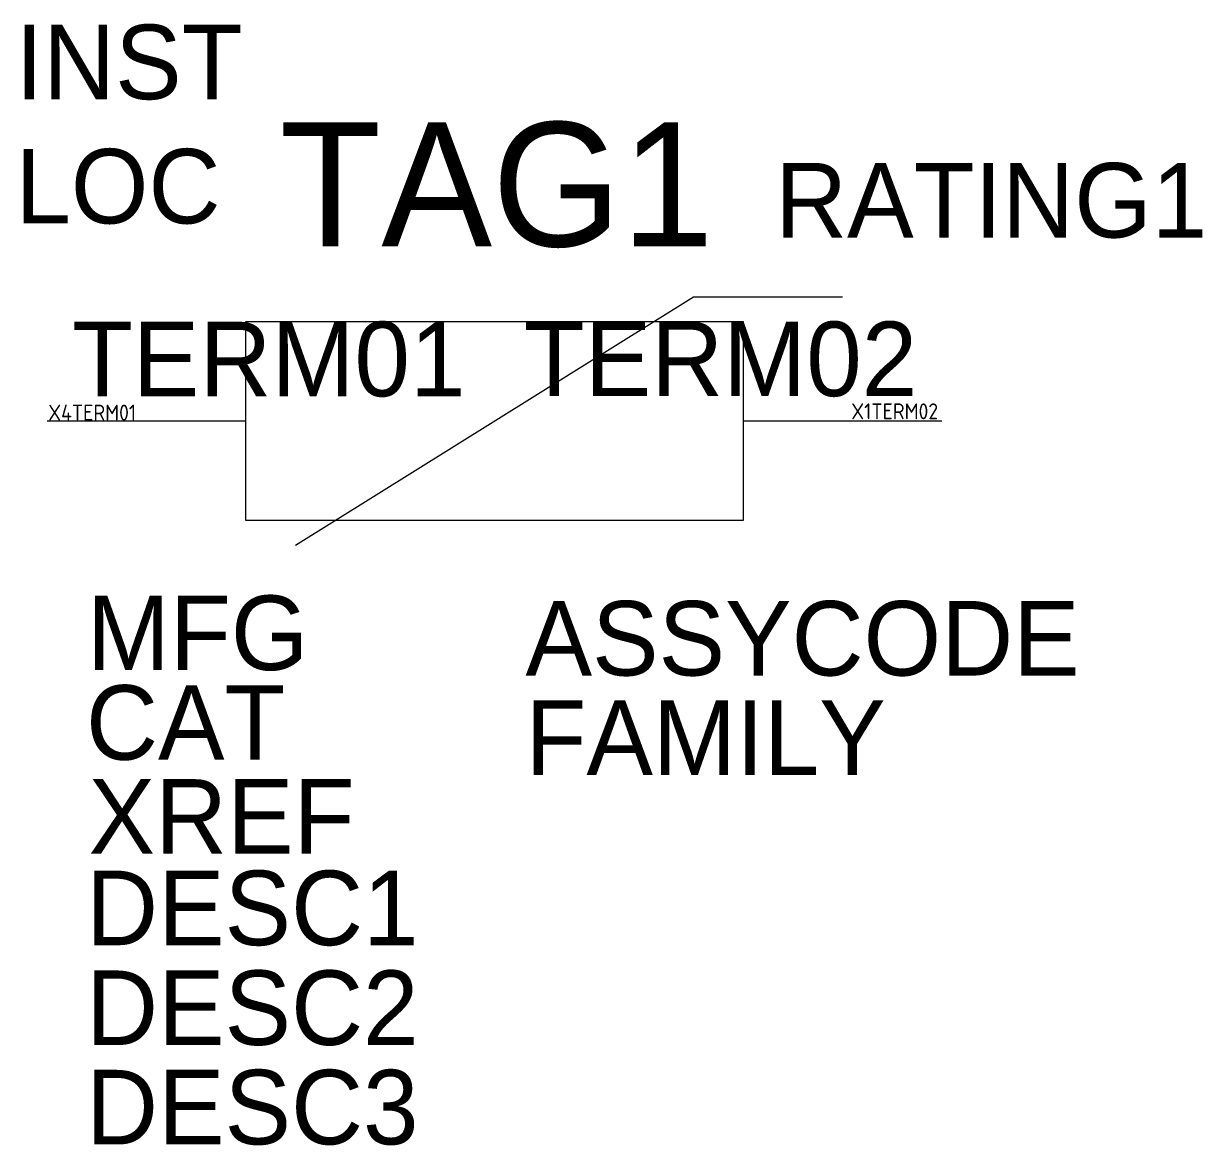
# Model space of a CAD drawing. Extents: x -3 to 20.7, y -23.6 to -1.
import ezdxf
from ezdxf.enums import TextEntityAlignment as Align

# ---------------------------------------------------------------- set-up
doc = ezdxf.new("R2010")
doc.units = 0
doc.header["$MEASUREMENT"] = 0
doc.styles.add('WD_IEC', font='isocp2.shx', dxfattribs={"width": 0.9, "height": 4})

msp = doc.modelspace()

# ---------------------------------------------------------------- linework, layer by layer
for p, q in [((2.5, -11.5), (10.5, -6.5)), ((10.5, -6.5), (13.5, -6.5)), ((1.5, -9), (-2.5, -9)), ((15.5, -9), (11.5, -9))]:
    msp.add_line(p, q)
msp.add_lwpolyline([(1.5, -11), (1.5, -7), (11.5, -7), (11.5, -11)], close=True)

# ---------------------------------------------------------------- texts
at = {"flags": 1}
for tag, p, s in [('INST', (-3.137, -2.525), ''), ('LOC', (-3.137, -5.025), ''), ('MFG', (-1.7, -14.012), ''), ('ASSYCODE', (7.124, -14.122), ''), ('CAT', (-1.717, -15.816), ''), ('FAMILY', (7.124, -16.122), 'SU_ACKO'), ('XREF', (-1.666, -17.707), ''), ('DESC1', (-1.717, -19.548), ''), ('DESC2', (-1.717, -21.556), ''), ('DESC3', (-1.717, -23.556), '')]:
    msp.add_attdef(tag, p, s, height=1.5, dxfattribs=at)
for tag, p, s, height in [('TAG1', (2.18, -5.487), 'OPV', 2.5), ('RATING1', (12.144, -5.308), '', 1.5), ('TERM01', (-1.999, -8.503), '1', 1.5)]:
    msp.add_attdef(tag, p, s, height=height)
msp.add_attdef('TERM02', text='2', height=1.5).set_placement((15.003, -8.5), align=Align.RIGHT)
at = {"style": 'WD_IEC', "flags": 1}
msp.add_attdef('X4TERM01', (-2.477, -8.991), '', height=0.32, dxfattribs=at)
msp.add_attdef('X1TERM02', text='', height=0.32, dxfattribs=at).set_placement((15.423, -8.965), align=Align.RIGHT)

doc.saveas('drawing.dxf')
